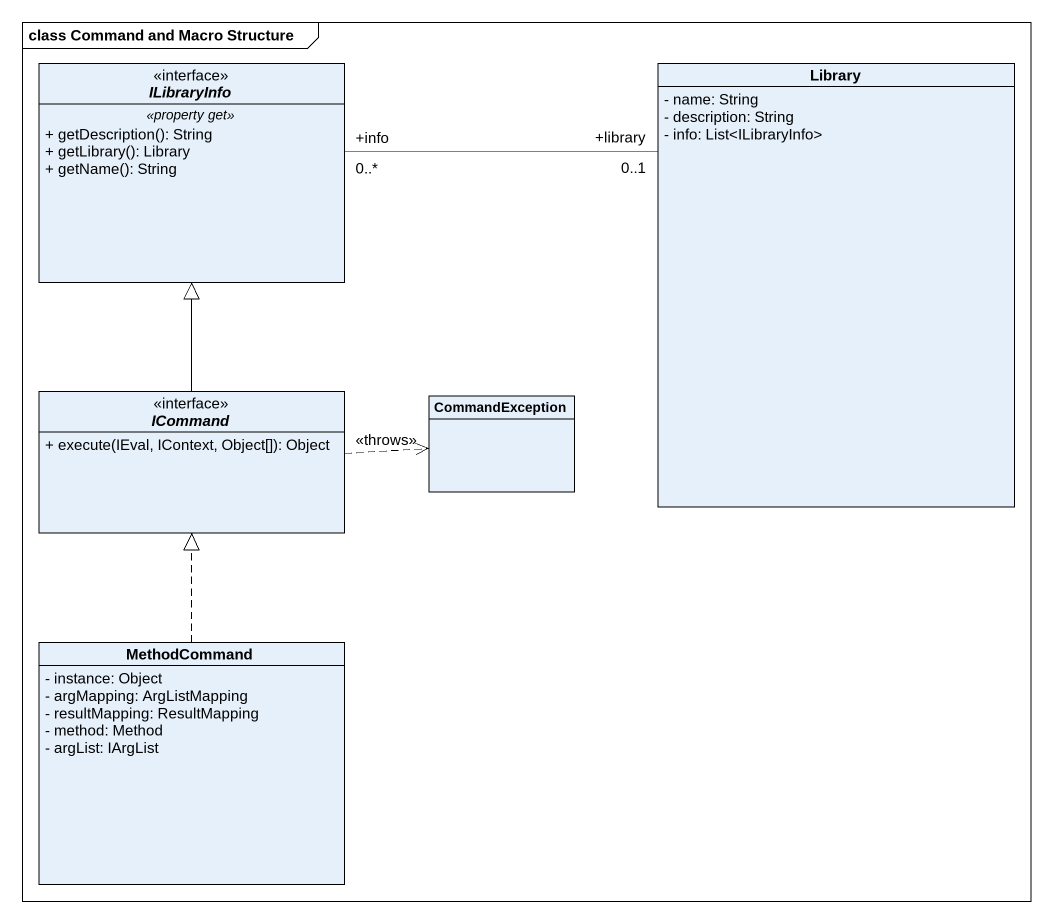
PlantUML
@startuml
mainframe class Command and Macro Structure
hide circle
hide empty members
skinparam classAttributeIconSize 0
interface ILibraryInfo <<interface>> {
  .. <<property get>> ..
  + getDescription(): String
  + getLibrary(): Library
  + getName(): String
}
class Library {
  - name: String
  - description: String
  - info: List<ILibraryInfo>
}
interface ICommand <<interface>> {
  + execute(IEval, IContext, Object[]): Object
}
class CommandException
class MethodCommand {
  - instance: Object
  - argMapping: ArgListMapping
  - resultMapping: ResultMapping
  - method: Method
  - argList: IArgList
}
Library "+library\n0..1" -left- "+info\n0..*" ILibraryInfo
ICommand -up-|> ILibraryInfo
ICommand .right.> CommandException : <<throws>>
MethodCommand .up.|> ICommand
@enduml
